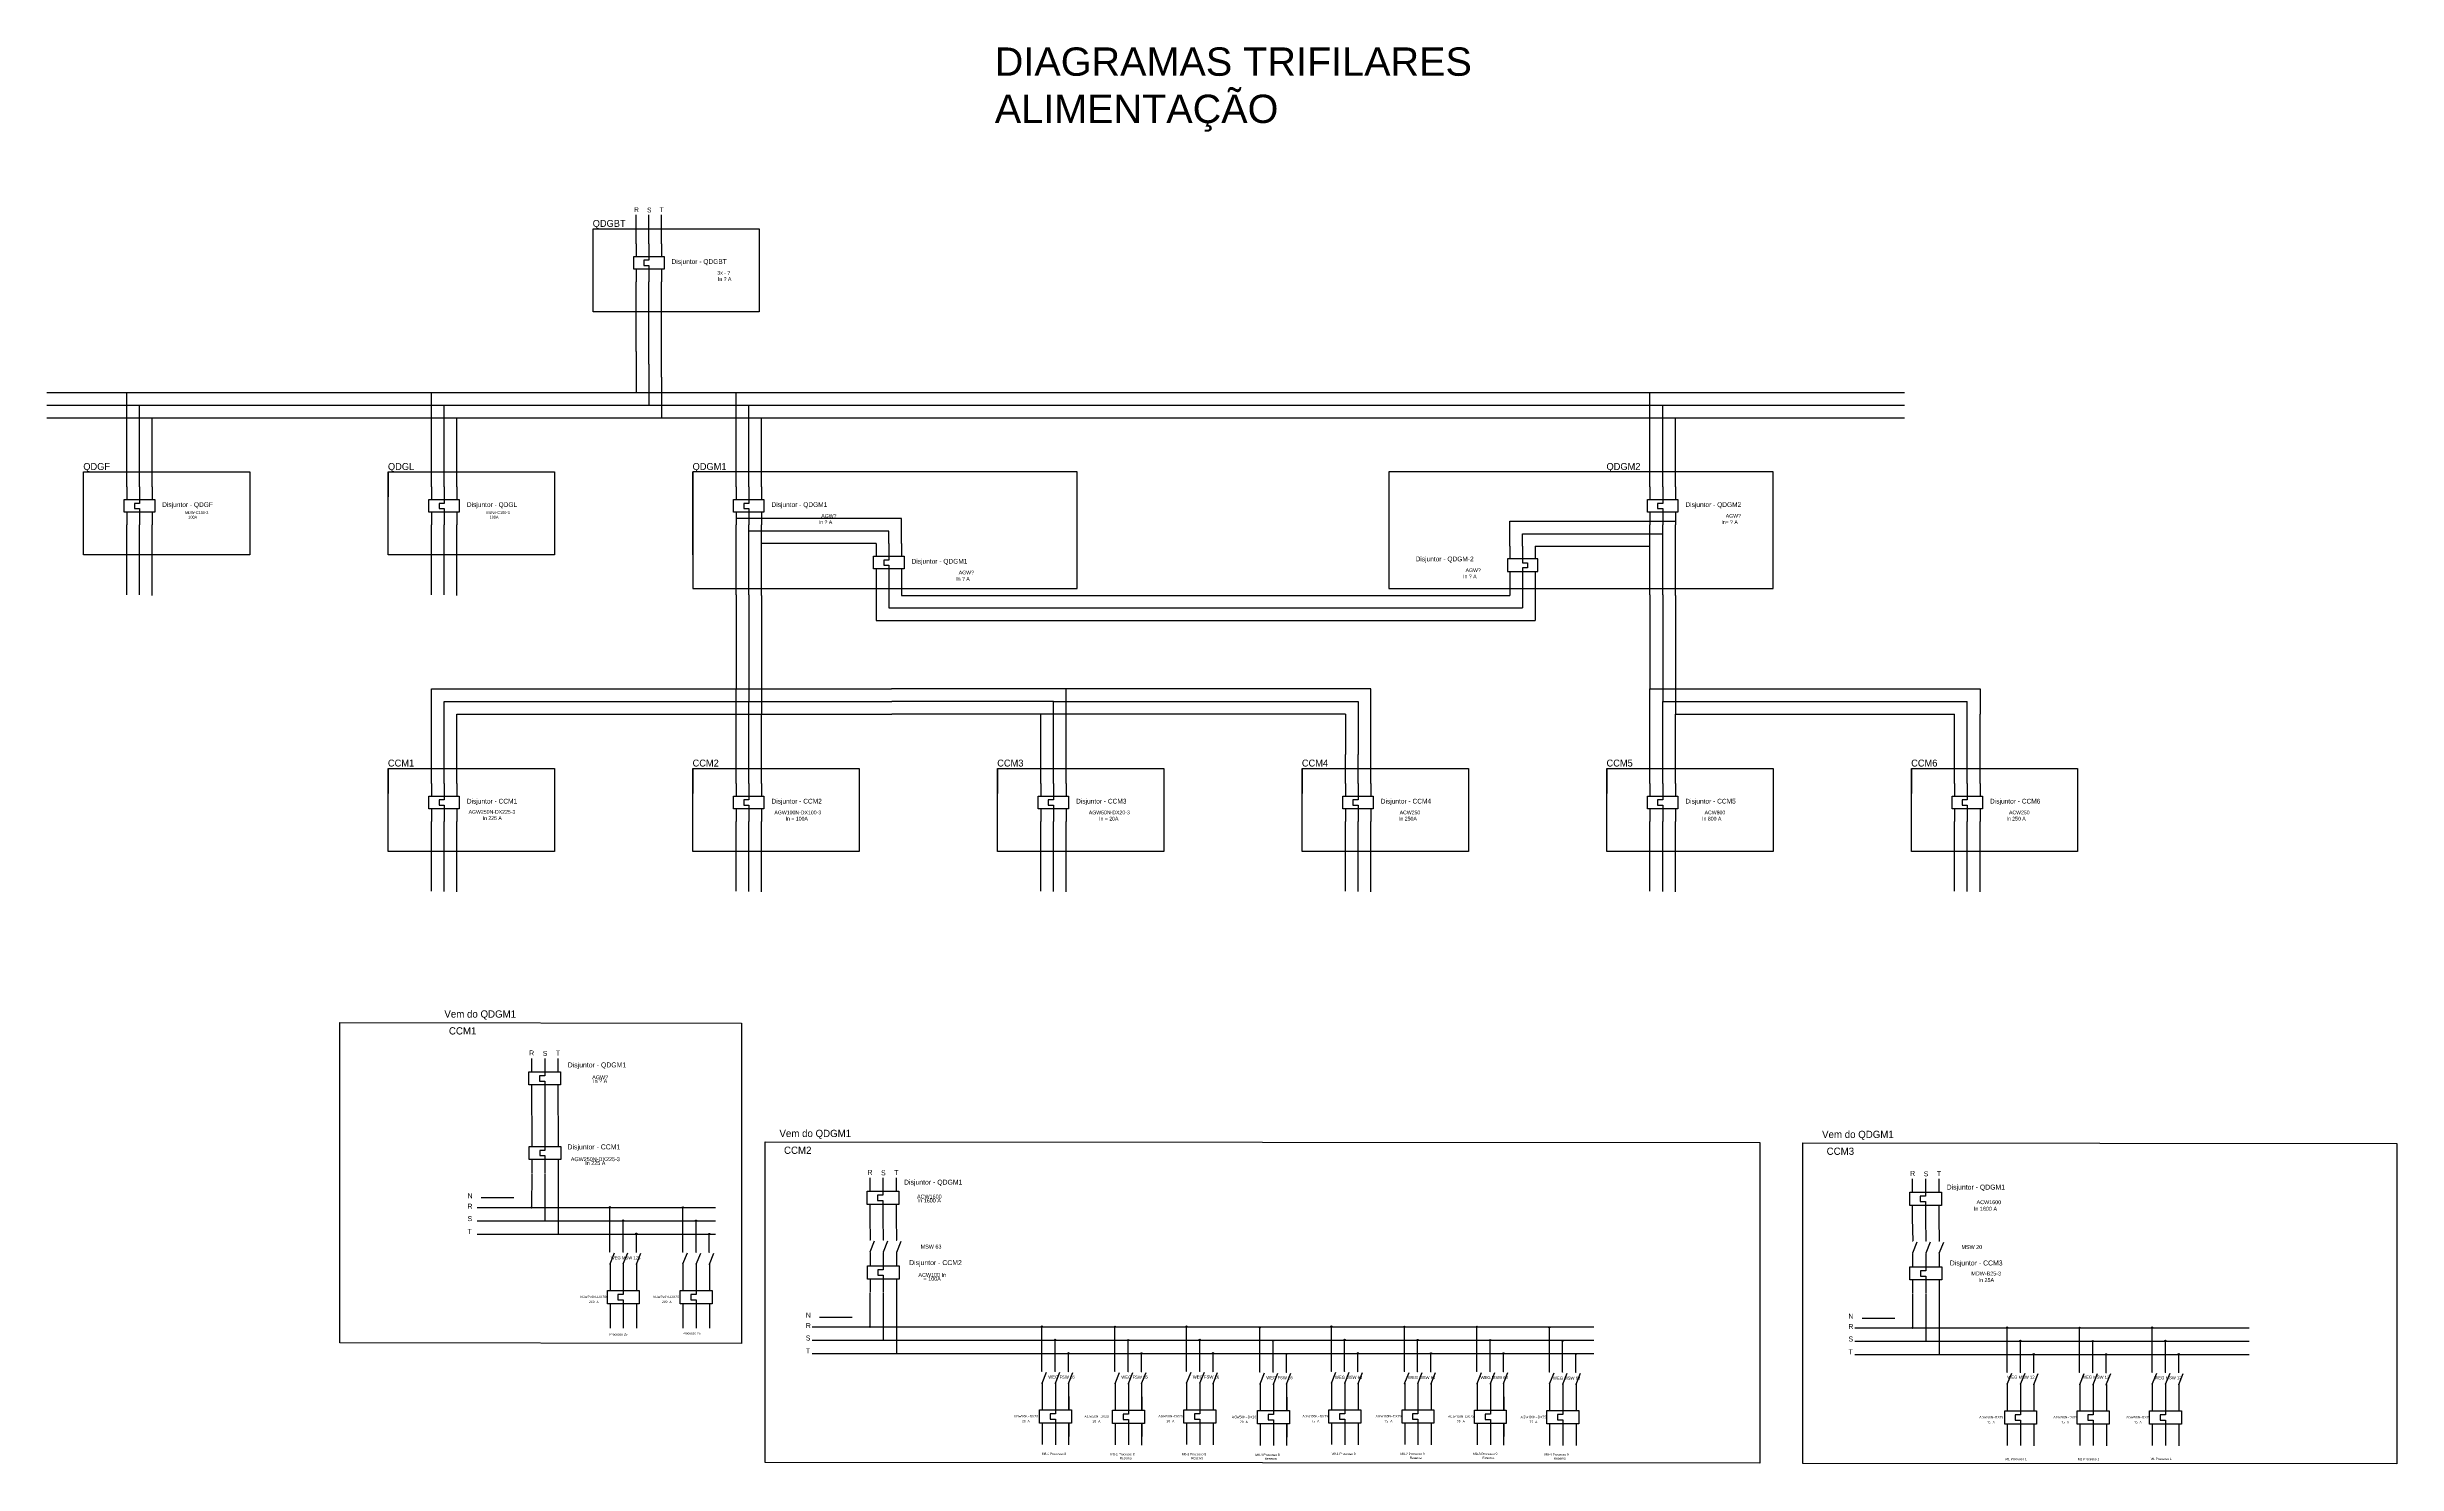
# Model space of a CAD drawing. Extents: x -533 to 641, y -96 to 322.
# Drawn here: x -532.7 to -319.1, y 76.3 to 205.1 of the extents above; entities that cross this region are included whole.
import ezdxf

# ---------------------------------------------------------------- set-up
doc = ezdxf.new("R2010")
doc.units = 0
doc.header["$MEASUREMENT"] = 0
doc.layers.add('_ARQ-TEXTO', color=4, linetype='Continuous')
doc.layers.add('ELET_TRIFILAR_TEXTO', color=4, linetype='Continuous')
doc.layers.add('ELET_TRIFILAR_DESENHO', color=5, linetype='Continuous', plot=False)
doc.styles.add('ARIAL', font='arial.ttf')
doc.styles.add('textstyle4', font='arial.ttf')

# ---------------------------------------------------------------- blocks, each defined once
blk = doc.blocks.new('热件触点')
at = {"ltscale": 50}
for p, q in [((-10, 30), (-10, 20)), ((0, 30), (0, 20)), ((0, 20), (0, 17)), ((10, 30), (10, 20)), ((-10, 10), (-10, 0)), ((-4, 17), (-4, 13)), ((0, 17), (-4, 17)), ((-4, 13), (0, 13)), ((0, 13), (0, 10)), ((0, 10), (0, 0)), ((10, 10), (10, 0))]:
    blk.add_line(p, q, dxfattribs=at)
blk.add_lwpolyline([(-12, 20), (12, 20), (12, 10), (-12, 10)], close=True)

msp = doc.modelspace()

# ---------------------------------------------------------------- hatches: boundary and pattern name
at = {"layer": 'ELET_TRIFILAR_DESENHO', "ltscale": 50}
for points in [[(-488.607, 99.613, 1), (-488.71, 99.613, 1)], [(-481.498, 99.645, 1), (-481.601, 99.645, 1)], [(-480.291, 98.438, 1), (-480.394, 98.438, 1)], [(-474.869, 99.625, 1), (-474.972, 99.625, 1)], [(-473.662, 98.418, 1), (-473.765, 98.418, 1)], [(-479.084, 97.231, 1), (-479.188, 97.231, 1)], [(-472.455, 97.211, 1), (-472.558, 97.211, 1)], [(-457.864, 88.766, 1), (-457.968, 88.766, 1)], [(-442.231, 88.798, 1), (-442.334, 88.798, 1)], [(-441.024, 87.591, 1), (-441.127, 87.591, 1)], [(-435.594, 88.778, 1), (-435.697, 88.778, 1)], [(-434.387, 87.571, 1), (-434.49, 87.571, 1)], [(-429.095, 88.798, 1), (-429.198, 88.798, 1)], [(-427.888, 87.591, 1), (-427.991, 87.591, 1)], [(-422.419, 88.726, 1), (-422.522, 88.726, 1)], [(-421.212, 87.52, 1), (-421.316, 87.52, 1)], [(-415.926, 88.798, 1), (-416.029, 88.798, 1)], [(-414.719, 87.591, 1), (-414.823, 87.591, 1)], [(-409.289, 88.778, 1), (-409.392, 88.778, 1)], [(-408.082, 87.571, 1), (-408.185, 87.571, 1)], [(-402.701, 88.778, 1), (-402.804, 88.778, 1)], [(-401.494, 87.571, 1), (-401.597, 87.571, 1)], [(-396.112, 88.726, 1), (-396.215, 88.726, 1)], [(-394.905, 87.52, 1), (-395.009, 87.52, 1)], [(-363.113, 88.677, 1), (-363.216, 88.677, 1)], [(-354.514, 88.709, 1), (-354.618, 88.709, 1)], [(-347.926, 88.689, 1), (-348.029, 88.689, 1)], [(-341.338, 88.709, 1), (-341.441, 88.709, 1)], [(-439.817, 86.385, 1), (-439.921, 86.385, 1)], [(-433.18, 86.365, 1), (-433.283, 86.365, 1)], [(-426.681, 86.385, 1), (-426.785, 86.385, 1)], [(-420.006, 86.313, 1), (-420.109, 86.313, 1)], [(-413.513, 86.385, 1), (-413.616, 86.385, 1)], [(-406.875, 86.365, 1), (-406.979, 86.365, 1)], [(-400.287, 86.365, 1), (-400.39, 86.365, 1)], [(-393.699, 86.313, 1), (-393.802, 86.313, 1)], [(-353.308, 87.502, 1), (-353.411, 87.502, 1)], [(-352.101, 86.295, 1), (-352.204, 86.295, 1)], [(-346.719, 87.482, 1), (-346.823, 87.482, 1)], [(-345.513, 86.275, 1), (-345.616, 86.275, 1)], [(-340.131, 87.502, 1), (-340.234, 87.502, 1)], [(-338.924, 86.295, 1), (-339.028, 86.295, 1)]]:
    msp.add_hatch(color=256, dxfattribs=at).paths.add_polyline_path(points)
at = {"layer": 'ELET_TRIFILAR_DESENHO', "linetype": 'Continuous', "transparency": 33554687}
h = msp.add_hatch(color=256, dxfattribs=at)
h.dxf.hatch_style = 1
h.paths.add_polyline_path([(-457.903, 95.488, 1), (-457.903, 95.585, 1)])
h.paths.add_polyline_path([(-457.9, 96.599, 1), (-457.9, 96.696, 1)])
h = msp.add_hatch(color=256, dxfattribs=at)
h.dxf.hatch_style = 1
h.paths.add_polyline_path([(-456.694, 95.478, 1), (-456.694, 95.575, 1)])
h.paths.add_polyline_path([(-456.692, 96.589, 1), (-456.692, 96.686, 1)])
h = msp.add_hatch(color=256, dxfattribs=at)
h.dxf.hatch_style = 1
h.paths.add_polyline_path([(-455.497, 95.463, 1), (-455.497, 95.56, 1)])
h.paths.add_polyline_path([(-455.494, 96.574, 1), (-455.494, 96.671, 1)])
h = msp.add_hatch(color=256, dxfattribs=at)
h.dxf.hatch_style = 1
h.paths.add_polyline_path([(-363.151, 95.398, 1), (-363.151, 95.495, 1)])
h.paths.add_polyline_path([(-363.149, 96.509, 1), (-363.149, 96.606, 1)])
h = msp.add_hatch(color=256, dxfattribs=at)
h.dxf.hatch_style = 1
h.paths.add_polyline_path([(-361.943, 95.389, 1), (-361.943, 95.486, 1)])
h.paths.add_polyline_path([(-361.941, 96.5, 1), (-361.941, 96.597, 1)])
h = msp.add_hatch(color=256, dxfattribs=at)
h.dxf.hatch_style = 1
h.paths.add_polyline_path([(-360.745, 95.373, 1), (-360.745, 95.47, 1)])
h.paths.add_polyline_path([(-360.743, 96.484, 1), (-360.743, 96.582, 1)])
h = msp.add_hatch(color=256, dxfattribs=at)
h.dxf.hatch_style = 1
h.paths.add_polyline_path([(-481.549, 94.409, 1), (-481.549, 94.506, 1)])
h.paths.add_polyline_path([(-481.546, 95.52, 1), (-481.546, 95.617, 1)])
h = msp.add_hatch(color=256, dxfattribs=at)
h.dxf.hatch_style = 1
h.paths.add_polyline_path([(-480.341, 94.4, 1), (-480.341, 94.497, 1)])
h.paths.add_polyline_path([(-480.338, 95.511, 1), (-480.338, 95.608, 1)])
h = msp.add_hatch(color=256, dxfattribs=at)
h.dxf.hatch_style = 1
h.paths.add_polyline_path([(-479.143, 94.384, 1), (-479.143, 94.481, 1)])
h.paths.add_polyline_path([(-479.14, 95.495, 1), (-479.14, 95.592, 1)])
h = msp.add_hatch(color=256, dxfattribs=at)
h.dxf.hatch_style = 1
h.paths.add_polyline_path([(-474.92, 94.389, 1), (-474.92, 94.486, 1)])
h.paths.add_polyline_path([(-474.917, 95.5, 1), (-474.917, 95.598, 1)])
h = msp.add_hatch(color=256, dxfattribs=at)
h.dxf.hatch_style = 1
h.paths.add_polyline_path([(-473.711, 94.38, 1), (-473.711, 94.477, 1)])
h.paths.add_polyline_path([(-473.709, 95.491, 1), (-473.709, 95.588, 1)])
h = msp.add_hatch(color=256, dxfattribs=at)
h.dxf.hatch_style = 1
h.paths.add_polyline_path([(-472.514, 94.364, 1), (-472.514, 94.461, 1)])
h.paths.add_polyline_path([(-472.511, 95.475, 1), (-472.511, 95.573, 1)])
h = msp.add_hatch(color=256, dxfattribs=at)
h.dxf.hatch_style = 1
h.paths.add_polyline_path([(-442.282, 83.563, 1), (-442.282, 83.66, 1)])
h.paths.add_polyline_path([(-442.279, 84.674, 1), (-442.279, 84.771, 1)])
h = msp.add_hatch(color=256, dxfattribs=at)
h.dxf.hatch_style = 1
h.paths.add_polyline_path([(-441.074, 83.553, 1), (-441.074, 83.65, 1)])
h.paths.add_polyline_path([(-441.071, 84.664, 1), (-441.071, 84.761, 1)])
h = msp.add_hatch(color=256, dxfattribs=at)
h.dxf.hatch_style = 1
h.paths.add_polyline_path([(-439.876, 83.538, 1), (-439.876, 83.635, 1)])
h.paths.add_polyline_path([(-439.873, 84.649, 1), (-439.873, 84.746, 1)])
h = msp.add_hatch(color=256, dxfattribs=at)
h.dxf.hatch_style = 1
h.paths.add_polyline_path([(-435.645, 83.543, 1), (-435.645, 83.64, 1)])
h.paths.add_polyline_path([(-435.642, 84.654, 1), (-435.642, 84.751, 1)])
h = msp.add_hatch(color=256, dxfattribs=at)
h.dxf.hatch_style = 1
h.paths.add_polyline_path([(-434.436, 83.533, 1), (-434.436, 83.63, 1)])
h.paths.add_polyline_path([(-434.434, 84.644, 1), (-434.434, 84.742, 1)])
h = msp.add_hatch(color=256, dxfattribs=at)
h.dxf.hatch_style = 1
h.paths.add_polyline_path([(-433.239, 83.518, 1), (-433.239, 83.615, 1)])
h.paths.add_polyline_path([(-433.236, 84.629, 1), (-433.236, 84.726, 1)])
h = msp.add_hatch(color=256, dxfattribs=at)
h.dxf.hatch_style = 1
h.paths.add_polyline_path([(-429.146, 83.563, 1), (-429.146, 83.66, 1)])
h.paths.add_polyline_path([(-429.143, 84.674, 1), (-429.143, 84.771, 1)])
h = msp.add_hatch(color=256, dxfattribs=at)
h.dxf.hatch_style = 1
h.paths.add_polyline_path([(-427.938, 83.553, 1), (-427.938, 83.65, 1)])
h.paths.add_polyline_path([(-427.935, 84.664, 1), (-427.935, 84.761, 1)])
h = msp.add_hatch(color=256, dxfattribs=at)
h.dxf.hatch_style = 1
h.paths.add_polyline_path([(-426.74, 83.538, 1), (-426.74, 83.635, 1)])
h.paths.add_polyline_path([(-426.738, 84.649, 1), (-426.738, 84.746, 1)])
h = msp.add_hatch(color=256, dxfattribs=at)
h.dxf.hatch_style = 1
h.paths.add_polyline_path([(-422.47, 83.491, 1), (-422.47, 83.588, 1)])
h.paths.add_polyline_path([(-422.468, 84.602, 1), (-422.468, 84.699, 1)])
h = msp.add_hatch(color=256, dxfattribs=at)
h.dxf.hatch_style = 1
h.paths.add_polyline_path([(-421.262, 83.482, 1), (-421.262, 83.579, 1)])
h.paths.add_polyline_path([(-421.26, 84.593, 1), (-421.26, 84.69, 1)])
h = msp.add_hatch(color=256, dxfattribs=at)
h.dxf.hatch_style = 1
h.paths.add_polyline_path([(-420.064, 83.466, 1), (-420.064, 83.563, 1)])
h.paths.add_polyline_path([(-420.062, 84.577, 1), (-420.062, 84.674, 1)])
h = msp.add_hatch(color=256, dxfattribs=at)
h.dxf.hatch_style = 1
h.paths.add_polyline_path([(-415.977, 83.563, 1), (-415.977, 83.66, 1)])
h.paths.add_polyline_path([(-415.975, 84.674, 1), (-415.975, 84.771, 1)])
h = msp.add_hatch(color=256, dxfattribs=at)
h.dxf.hatch_style = 1
h.paths.add_polyline_path([(-414.769, 83.553, 1), (-414.769, 83.65, 1)])
h.paths.add_polyline_path([(-414.767, 84.664, 1), (-414.767, 84.761, 1)])
h = msp.add_hatch(color=256, dxfattribs=at)
h.dxf.hatch_style = 1
h.paths.add_polyline_path([(-413.571, 83.538, 1), (-413.571, 83.635, 1)])
h.paths.add_polyline_path([(-413.569, 84.649, 1), (-413.569, 84.746, 1)])
h = msp.add_hatch(color=256, dxfattribs=at)
h.dxf.hatch_style = 1
h.paths.add_polyline_path([(-409.34, 83.543, 1), (-409.34, 83.64, 1)])
h.paths.add_polyline_path([(-409.338, 84.654, 1), (-409.338, 84.751, 1)])
h = msp.add_hatch(color=256, dxfattribs=at)
h.dxf.hatch_style = 1
h.paths.add_polyline_path([(-408.132, 83.533, 1), (-408.132, 83.63, 1)])
h.paths.add_polyline_path([(-408.129, 84.644, 1), (-408.129, 84.742, 1)])
h = msp.add_hatch(color=256, dxfattribs=at)
h.dxf.hatch_style = 1
h.paths.add_polyline_path([(-406.934, 83.518, 1), (-406.934, 83.615, 1)])
h.paths.add_polyline_path([(-406.932, 84.629, 1), (-406.932, 84.726, 1)])
h = msp.add_hatch(color=256, dxfattribs=at)
h.dxf.hatch_style = 1
h.paths.add_polyline_path([(-402.752, 83.543, 1), (-402.752, 83.64, 1)])
h.paths.add_polyline_path([(-402.749, 84.654, 1), (-402.749, 84.751, 1)])
h = msp.add_hatch(color=256, dxfattribs=at)
h.dxf.hatch_style = 1
h.paths.add_polyline_path([(-401.543, 83.533, 1), (-401.543, 83.63, 1)])
h.paths.add_polyline_path([(-401.541, 84.644, 1), (-401.541, 84.742, 1)])
h = msp.add_hatch(color=256, dxfattribs=at)
h.dxf.hatch_style = 1
h.paths.add_polyline_path([(-400.346, 83.518, 1), (-400.346, 83.615, 1)])
h.paths.add_polyline_path([(-400.343, 84.629, 1), (-400.343, 84.726, 1)])
h = msp.add_hatch(color=256, dxfattribs=at)
h.dxf.hatch_style = 1
h.paths.add_polyline_path([(-396.163, 83.491, 1), (-396.163, 83.588, 1)])
h.paths.add_polyline_path([(-396.161, 84.602, 1), (-396.161, 84.699, 1)])
h = msp.add_hatch(color=256, dxfattribs=at)
h.dxf.hatch_style = 1
h.paths.add_polyline_path([(-394.955, 83.482, 1), (-394.955, 83.579, 1)])
h.paths.add_polyline_path([(-394.953, 84.593, 1), (-394.953, 84.69, 1)])
h = msp.add_hatch(color=256, dxfattribs=at)
h.dxf.hatch_style = 1
h.paths.add_polyline_path([(-393.757, 83.466, 1), (-393.757, 83.563, 1)])
h.paths.add_polyline_path([(-393.755, 84.577, 1), (-393.755, 84.674, 1)])
h = msp.add_hatch(color=256, dxfattribs=at)
h.dxf.hatch_style = 1
h.paths.add_polyline_path([(-354.565, 83.473, 1), (-354.565, 83.57, 1)])
h.paths.add_polyline_path([(-354.563, 84.584, 1), (-354.563, 84.681, 1)])
h = msp.add_hatch(color=256, dxfattribs=at)
h.dxf.hatch_style = 1
h.paths.add_polyline_path([(-353.357, 83.464, 1), (-353.357, 83.561, 1)])
h.paths.add_polyline_path([(-353.355, 84.575, 1), (-353.355, 84.672, 1)])
h = msp.add_hatch(color=256, dxfattribs=at)
h.dxf.hatch_style = 1
h.paths.add_polyline_path([(-352.16, 83.448, 1), (-352.16, 83.545, 1)])
h.paths.add_polyline_path([(-352.157, 84.559, 1), (-352.157, 84.656, 1)])
h = msp.add_hatch(color=256, dxfattribs=at)
h.dxf.hatch_style = 1
h.paths.add_polyline_path([(-347.977, 83.453, 1), (-347.977, 83.55, 1)])
h.paths.add_polyline_path([(-347.975, 84.564, 1), (-347.975, 84.662, 1)])
h = msp.add_hatch(color=256, dxfattribs=at)
h.dxf.hatch_style = 1
h.paths.add_polyline_path([(-346.769, 83.444, 1), (-346.769, 83.541, 1)])
h.paths.add_polyline_path([(-346.767, 84.555, 1), (-346.767, 84.652, 1)])
h = msp.add_hatch(color=256, dxfattribs=at)
h.dxf.hatch_style = 1
h.paths.add_polyline_path([(-345.571, 83.428, 1), (-345.571, 83.525, 1)])
h.paths.add_polyline_path([(-345.569, 84.539, 1), (-345.569, 84.637, 1)])
h = msp.add_hatch(color=256, dxfattribs=at)
h.dxf.hatch_style = 1
h.paths.add_polyline_path([(-341.389, 83.473, 1), (-341.389, 83.57, 1)])
h.paths.add_polyline_path([(-341.386, 84.584, 1), (-341.386, 84.681, 1)])
h = msp.add_hatch(color=256, dxfattribs=at)
h.dxf.hatch_style = 1
h.paths.add_polyline_path([(-340.181, 83.464, 1), (-340.181, 83.561, 1)])
h.paths.add_polyline_path([(-340.178, 84.575, 1), (-340.178, 84.672, 1)])
h = msp.add_hatch(color=256, dxfattribs=at)
h.dxf.hatch_style = 1
h.paths.add_polyline_path([(-338.983, 83.448, 1), (-338.983, 83.545, 1)])
h.paths.add_polyline_path([(-338.98, 84.559, 1), (-338.98, 84.656, 1)])

# ---------------------------------------------------------------- linework, layer by layer
at = {"layer": 'ELET_TRIFILAR_DESENHO'}
for p, q in [((-483.073, 188.534), (-467.973, 188.534)), ((-483.073, 180.984), (-483.073, 188.534)), ((-479.151, 187.17), (-479.151, 189.808)), ((-477.998, 187.17), (-477.998, 189.808)), ((-476.846, 187.17), (-476.846, 189.808)), ((-467.973, 188.534), (-467.973, 180.984)), ((-476.846, 175.069), (-476.846, 183.713)), ((-467.973, 180.984), (-483.073, 180.984)), ((-479.151, 177.374), (-479.151, 173.671)), ((-477.998, 176.222), (-477.998, 172.518)), ((-525.445, 167.723), (-525.445, 173.671)), ((-497.76, 167.723), (-497.76, 173.671)), ((-476.846, 175.069), (-476.846, 171.366)), ((-470.075, 167.723), (-470.075, 173.671)), ((-387.02, 167.723), (-387.02, 173.671)), ((-524.293, 167.723), (-524.293, 172.518)), ((-523.14, 165.085), (-523.14, 171.366)), ((-496.608, 167.723), (-496.608, 172.518)), ((-495.455, 165.085), (-495.455, 171.366)), ((-468.923, 167.723), (-468.923, 172.518)), ((-467.77, 165.085), (-467.77, 171.366)), ((-385.868, 167.723), (-385.868, 172.518)), ((-384.715, 165.085), (-384.715, 171.366)), ((-525.445, 165.085), (-525.445, 167.723)), ((-524.293, 165.085), (-524.293, 167.723)), ((-497.76, 165.085), (-497.76, 167.723)), ((-496.608, 165.085), (-496.608, 167.723)), ((-470.075, 165.085), (-470.075, 167.723)), ((-468.923, 165.085), (-468.923, 167.723)), ((-387.02, 165.085), (-387.02, 167.723)), ((-385.868, 165.085), (-385.868, 167.723)), ((-529.368, 166.449), (-514.267, 166.449)), ((-529.368, 158.899), (-529.368, 166.449)), ((-514.267, 166.449), (-514.267, 158.899)), ((-501.683, 166.449), (-501.683, 164.172)), ((-501.683, 166.449), (-486.582, 166.449)), ((-501.683, 158.899), (-501.683, 166.449)), ((-486.582, 166.449), (-486.582, 158.899)), ((-473.998, 158.899), (-473.998, 166.449)), ((-454.182, 166.449), (-473.998, 166.449)), ((-473.998, 166.449), (-473.998, 155.847)), ((-439.081, 166.449), (-454.182, 166.449)), ((-439.081, 158.899), (-439.081, 166.449)), ((-390.943, 166.449), (-410.759, 166.449)), ((-410.759, 166.449), (-410.759, 155.847)), ((-375.842, 166.449), (-390.943, 166.449)), ((-375.842, 158.899), (-375.842, 166.449)), ((-523.14, 155.225), (-523.14, 161.628)), ((-495.455, 155.225), (-495.455, 161.628)), ((-455.036, 162.204), (-470.075, 162.204)), ((-456.188, 161.071), (-468.923, 161.071)), ((-467.77, 155.225), (-467.77, 161.628)), ((-456.188, 159.939), (-456.188, 161.071)), ((-455.036, 161.071), (-455.036, 162.204)), ((-455.036, 159.939), (-455.036, 161.071)), ((-399.754, 160.823), (-399.754, 161.956)), ((-399.754, 161.956), (-384.715, 161.956)), ((-399.754, 159.691), (-399.754, 160.823)), ((-398.602, 159.691), (-398.602, 160.823)), ((-398.602, 160.823), (-385.868, 160.823)), ((-384.715, 155.225), (-384.715, 161.628)), ((-514.267, 158.899), (-529.368, 158.899)), ((-486.582, 158.899), (-501.683, 158.899)), ((-457.341, 159.939), (-467.77, 159.939)), ((-439.081, 155.847), (-439.081, 158.899)), ((-397.45, 159.691), (-387.02, 159.691)), ((-375.842, 155.847), (-375.842, 158.899)), ((-457.341, 156.71), (-457.341, 154.091)), ((-456.188, 156.482), (-456.188, 155.223)), ((-455.036, 156.482), (-455.036, 155.223)), ((-399.754, 156.233), (-399.754, 155.223)), ((-398.602, 156.233), (-398.602, 154.975)), ((-397.45, 156.462), (-397.45, 153.842)), ((-473.998, 155.847), (-439.081, 155.847)), ((-470.075, 155.289), (-470.075, 146.727)), ((-468.923, 155.282), (-468.923, 145.574)), ((-467.77, 155.225), (-467.77, 144.422)), ((-457.341, 154.091), (-457.341, 152.958)), ((-456.188, 155.223), (-456.188, 154.091)), ((-456.188, 154.091), (-403.928, 154.091)), ((-455.036, 155.223), (-403.928, 155.223)), ((-410.759, 155.847), (-375.842, 155.847)), ((-403.928, 155.223), (-399.754, 155.223)), ((-403.928, 154.091), (-398.602, 154.091)), ((-398.602, 154.975), (-398.602, 154.091)), ((-397.45, 153.842), (-397.45, 152.958)), ((-387.02, 155.289), (-387.02, 146.727)), ((-385.868, 155.282), (-385.868, 145.574)), ((-384.715, 155.225), (-384.715, 144.422)), ((-457.341, 152.958), (-403.928, 152.958)), ((-403.928, 152.958), (-397.45, 152.958)), ((-497.76, 140.779), (-497.76, 146.727)), ((-497.76, 146.727), (-479.797, 146.727)), ((-496.608, 140.779), (-496.608, 145.574)), ((-496.608, 145.574), (-479.797, 145.574)), ((-470.075, 140.779), (-470.075, 146.727)), ((-468.923, 140.779), (-468.923, 145.574)), ((-440.085, 146.727), (-455.953, 146.727)), ((-441.238, 145.574), (-455.921, 145.574)), ((-441.238, 140.779), (-441.238, 145.574)), ((-441.238, 145.574), (-413.553, 145.574)), ((-440.085, 144.422), (-440.085, 146.727)), ((-412.4, 146.727), (-440.085, 146.727)), ((-413.553, 145.574), (-413.553, 140.779)), ((-412.4, 140.779), (-412.4, 146.727)), ((-387.02, 140.779), (-387.02, 146.727)), ((-387.02, 146.727), (-357.03, 146.727)), ((-385.868, 140.779), (-385.868, 145.574)), ((-385.868, 145.574), (-358.183, 145.574)), ((-358.183, 140.779), (-358.183, 145.574)), ((-357.03, 146.727), (-357.03, 144.422)), ((-495.455, 138.141), (-495.455, 144.422)), ((-495.455, 144.422), (-479.797, 144.422)), ((-467.77, 138.141), (-467.77, 144.422)), ((-442.39, 144.422), (-455.921, 144.422)), ((-442.39, 140.779), (-442.39, 144.422)), ((-414.705, 144.422), (-442.39, 144.422)), ((-440.085, 138.141), (-440.085, 144.422)), ((-414.705, 144.422), (-414.705, 140.779)), ((-384.715, 138.141), (-384.715, 144.422)), ((-384.715, 144.422), (-359.335, 144.422)), ((-359.335, 140.779), (-359.335, 144.422)), ((-357.03, 138.141), (-357.03, 144.422)), ((-501.683, 139.505), (-486.582, 139.505)), ((-501.683, 131.955), (-501.683, 139.505)), ((-501.683, 139.505), (-501.683, 137.228)), ((-497.76, 138.141), (-497.76, 140.779)), ((-496.608, 138.141), (-496.608, 140.779)), ((-486.582, 139.505), (-486.582, 131.955)), ((-473.998, 139.505), (-473.998, 137.228)), ((-473.998, 139.505), (-458.897, 139.505)), ((-473.998, 131.955), (-473.998, 139.505)), ((-470.075, 138.141), (-470.075, 140.779)), ((-468.923, 138.141), (-468.923, 140.779)), ((-458.897, 139.505), (-458.897, 131.955)), ((-446.313, 139.505), (-446.313, 137.228)), ((-446.313, 139.505), (-431.212, 139.505)), ((-446.313, 131.955), (-446.313, 139.505)), ((-442.39, 138.141), (-442.39, 140.779)), ((-441.238, 138.141), (-441.238, 140.779)), ((-431.212, 139.505), (-431.212, 131.955)), ((-418.628, 139.505), (-403.527, 139.505)), ((-418.628, 131.955), (-418.628, 139.505)), ((-418.628, 139.505), (-418.628, 137.228)), ((-414.705, 138.141), (-414.705, 140.779)), ((-413.553, 138.141), (-413.553, 140.779)), ((-412.4, 138.141), (-412.4, 140.779)), ((-403.527, 139.505), (-403.527, 131.955)), ((-390.943, 139.505), (-390.943, 137.228)), ((-390.943, 139.505), (-375.842, 139.505)), ((-390.943, 131.955), (-390.943, 139.505)), ((-387.02, 138.141), (-387.02, 140.779)), ((-385.868, 138.141), (-385.868, 140.779)), ((-375.842, 139.505), (-375.842, 131.955)), ((-363.258, 139.505), (-363.258, 137.228)), ((-363.258, 139.505), (-348.157, 139.505)), ((-363.258, 131.955), (-363.258, 139.505)), ((-359.335, 138.141), (-359.335, 140.779)), ((-358.183, 138.141), (-358.183, 140.779)), ((-348.157, 139.505), (-348.157, 131.955)), ((-495.455, 128.281), (-495.455, 134.684)), ((-467.77, 128.281), (-467.77, 134.684)), ((-440.085, 128.281), (-440.085, 134.684)), ((-412.4, 128.281), (-412.4, 134.684)), ((-384.715, 128.281), (-384.715, 134.684)), ((-357.03, 128.281), (-357.03, 134.684)), ((-486.582, 131.955), (-501.683, 131.955)), ((-458.897, 131.955), (-473.998, 131.955)), ((-431.212, 131.955), (-446.313, 131.955)), ((-403.527, 131.955), (-418.628, 131.955)), ((-375.842, 131.955), (-390.943, 131.955)), ((-348.157, 131.955), (-363.258, 131.955)), ((-488.648, 102.716), (-488.658, 99.613)), ((-487.439, 102.715), (-487.452, 98.406)), ((-486.232, 102.765), (-486.245, 97.2)), ((-481.549, 95.571), (-481.549, 99.645)), ((-480.343, 95.558), (-480.343, 98.438)), ((-474.92, 95.551), (-474.92, 99.625)), ((-473.713, 95.538), (-473.713, 98.418)), ((-480.343, 95.558), (-480.343, 97.231)), ((-479.136, 95.54), (-479.136, 97.231)), ((-473.713, 95.538), (-473.713, 97.211)), ((-472.507, 95.52), (-472.507, 97.211)), ((-481.531, 94.503), (-481.531, 92.079)), ((-480.323, 94.493), (-480.323, 92.079)), ((-479.125, 94.478), (-479.125, 92.079)), ((-474.902, 94.483), (-474.902, 92.079)), ((-473.693, 94.474), (-473.693, 92.079)), ((-472.496, 94.458), (-472.496, 92.079)), ((-457.905, 91.869), (-457.916, 88.766)), ((-456.697, 91.869), (-456.709, 87.56)), ((-455.49, 91.919), (-455.503, 86.353)), ((-481.531, 90.871), (-481.531, 88.65)), ((-480.323, 90.871), (-480.323, 88.65)), ((-479.125, 90.871), (-479.125, 88.65)), ((-474.902, 90.871), (-474.902, 88.65)), ((-473.693, 90.871), (-473.693, 88.65)), ((-472.496, 90.871), (-472.496, 88.65)), ((-363.154, 91.78), (-363.164, 88.677)), ((-361.945, 91.779), (-361.958, 87.47)), ((-360.738, 91.829), (-360.751, 86.264)), ((-442.282, 84.724), (-442.282, 88.798)), ((-441.076, 84.711), (-441.076, 87.591)), ((-435.645, 84.705), (-435.645, 88.778)), ((-434.439, 84.691), (-434.439, 87.571)), ((-429.146, 84.724), (-429.146, 88.798)), ((-427.94, 84.711), (-427.94, 87.591)), ((-422.471, 84.653), (-422.471, 88.726)), ((-415.978, 84.724), (-415.978, 88.798)), ((-414.771, 84.711), (-414.771, 87.591)), ((-409.341, 84.705), (-409.341, 88.778)), ((-408.134, 84.691), (-408.134, 87.571)), ((-402.752, 84.705), (-402.752, 88.778)), ((-401.545, 84.691), (-401.545, 87.571)), ((-396.164, 84.653), (-396.164, 88.726)), ((-354.566, 84.635), (-354.566, 88.709)), ((-347.978, 84.615), (-347.978, 88.689)), ((-341.389, 84.635), (-341.389, 88.709)), ((-441.076, 84.711), (-441.076, 86.385)), ((-439.869, 84.693), (-439.869, 86.385)), ((-434.439, 84.691), (-434.439, 86.365)), ((-433.232, 84.674), (-433.232, 86.365)), ((-427.94, 84.711), (-427.94, 86.385)), ((-426.733, 84.693), (-426.733, 86.385)), ((-421.264, 84.64), (-421.264, 87.52)), ((-421.264, 84.64), (-421.264, 86.313)), ((-420.057, 84.622), (-420.057, 86.313)), ((-414.771, 84.711), (-414.771, 86.385)), ((-413.564, 84.693), (-413.564, 86.385)), ((-408.134, 84.691), (-408.134, 86.365)), ((-406.927, 84.674), (-406.927, 86.365)), ((-401.545, 84.691), (-401.545, 86.365)), ((-400.339, 84.674), (-400.339, 86.365)), ((-394.957, 84.64), (-394.957, 87.52)), ((-394.957, 84.64), (-394.957, 86.313)), ((-393.75, 84.622), (-393.75, 86.313)), ((-353.359, 84.622), (-353.359, 87.502)), ((-353.359, 84.622), (-353.359, 86.295)), ((-352.153, 84.604), (-352.153, 86.295)), ((-346.771, 84.602), (-346.771, 87.482)), ((-346.771, 84.602), (-346.771, 86.275)), ((-345.564, 84.584), (-345.564, 86.275)), ((-340.183, 84.622), (-340.183, 87.502)), ((-340.183, 84.622), (-340.183, 86.295)), ((-338.976, 84.604), (-338.976, 86.295)), ((-442.264, 83.656), (-442.264, 81.233)), ((-441.055, 83.647), (-441.055, 81.233)), ((-439.858, 83.631), (-439.858, 81.233)), ((-435.627, 83.636), (-435.627, 81.213)), ((-434.418, 83.627), (-434.418, 81.213)), ((-433.221, 83.611), (-433.221, 81.213)), ((-429.128, 83.656), (-429.128, 81.233)), ((-427.92, 83.647), (-427.92, 81.233)), ((-426.722, 83.631), (-426.722, 81.233)), ((-422.452, 83.585), (-422.452, 81.161)), ((-421.244, 83.575), (-421.244, 81.161)), ((-420.046, 83.56), (-420.046, 81.161)), ((-415.959, 83.656), (-415.959, 81.233)), ((-414.751, 83.647), (-414.751, 81.233)), ((-413.553, 83.631), (-413.553, 81.233)), ((-409.314, 83.656), (-409.314, 81.233)), ((-408.106, 83.647), (-408.106, 81.233)), ((-406.908, 83.631), (-406.908, 81.233)), ((-402.734, 83.636), (-402.734, 81.213)), ((-401.525, 83.627), (-401.525, 81.213)), ((-400.328, 83.611), (-400.328, 81.213)), ((-396.145, 83.585), (-396.145, 81.161)), ((-394.937, 83.575), (-394.937, 81.161)), ((-393.739, 83.56), (-393.739, 81.161)), ((-354.547, 83.567), (-354.547, 81.143)), ((-353.339, 83.557), (-353.339, 81.143)), ((-352.141, 83.542), (-352.141, 81.143)), ((-347.951, 83.567), (-347.951, 81.143)), ((-346.743, 83.557), (-346.743, 81.143)), ((-345.545, 83.542), (-345.545, 81.143)), ((-341.371, 83.567), (-341.371, 81.143)), ((-340.163, 83.557), (-340.163, 81.143)), ((-338.965, 83.542), (-338.965, 81.143)), ((-442.264, 80.025), (-442.264, 78.076)), ((-441.055, 80.025), (-441.055, 78.066)), ((-439.858, 80.025), (-439.858, 78.051)), ((-435.627, 80.005), (-435.627, 78.056)), ((-434.418, 80.005), (-434.418, 78.046)), ((-433.221, 80.005), (-433.221, 78.031)), ((-429.128, 80.025), (-429.128, 78.076)), ((-427.92, 80.025), (-427.92, 78.066)), ((-426.722, 80.025), (-426.722, 78.051)), ((-422.452, 79.953), (-422.452, 78.004)), ((-421.244, 79.953), (-421.244, 77.995)), ((-420.046, 79.953), (-420.046, 77.979)), ((-415.959, 80.025), (-415.959, 78.076)), ((-414.751, 80.025), (-414.751, 78.066)), ((-413.553, 80.025), (-413.553, 78.051)), ((-409.314, 80.025), (-409.314, 78.076)), ((-408.106, 80.025), (-408.106, 78.066)), ((-406.908, 80.025), (-406.908, 78.051)), ((-402.734, 80.005), (-402.734, 78.056)), ((-401.525, 80.005), (-401.525, 78.046)), ((-400.328, 80.005), (-400.328, 78.031)), ((-396.145, 79.953), (-396.145, 78.004)), ((-394.937, 79.953), (-394.937, 77.995)), ((-393.739, 79.953), (-393.739, 77.979)), ((-354.547, 79.935), (-354.547, 77.986)), ((-353.339, 79.935), (-353.339, 77.977)), ((-352.141, 79.935), (-352.141, 77.961)), ((-347.951, 79.935), (-347.951, 77.986)), ((-346.743, 79.935), (-346.743, 77.977)), ((-345.545, 79.935), (-345.545, 77.961)), ((-341.371, 79.935), (-341.371, 77.986)), ((-340.163, 79.935), (-340.163, 77.977)), ((-338.965, 79.935), (-338.965, 77.961))]:
    msp.add_line(p, q, dxfattribs=at)
at = {"layer": 'ELET_TRIFILAR_DESENHO', "linetype": 'ByBlock'}
for p, q in [((-479.151, 177.374), (-479.151, 183.713)), ((-477.998, 176.222), (-477.998, 183.713)), ((-525.445, 155.289), (-525.445, 161.628)), ((-524.293, 155.282), (-524.293, 161.628)), ((-497.76, 155.289), (-497.76, 161.628)), ((-496.608, 155.282), (-496.608, 161.628)), ((-470.075, 155.289), (-470.075, 161.628)), ((-468.923, 155.282), (-468.923, 161.628)), ((-387.02, 155.289), (-387.02, 161.628)), ((-385.868, 155.282), (-385.868, 161.628)), ((-497.76, 128.345), (-497.76, 134.684)), ((-496.608, 128.338), (-496.608, 134.684)), ((-470.075, 128.345), (-470.075, 134.684)), ((-468.923, 128.338), (-468.923, 134.684)), ((-442.39, 128.345), (-442.39, 134.684)), ((-441.238, 128.338), (-441.238, 134.684)), ((-414.705, 128.345), (-414.705, 134.684)), ((-413.553, 128.338), (-413.553, 134.684)), ((-387.02, 128.345), (-387.02, 134.684)), ((-385.868, 128.338), (-385.868, 134.684)), ((-359.335, 128.345), (-359.335, 134.684)), ((-358.183, 128.338), (-358.183, 134.684))]:
    msp.add_line(p, q, dxfattribs=at)
at = {"layer": 'ELET_TRIFILAR_DESENHO', "ltscale": 50}
for p, q in [((-532.696, 173.671), (-363.888, 173.671)), ((-532.696, 172.518), (-363.888, 172.518)), ((-532.696, 171.366), (-363.888, 171.366)), ((-479.797, 146.727), (-455.953, 146.727)), ((-479.797, 145.574), (-455.921, 145.574)), ((-479.797, 144.422), (-455.921, 144.422)), ((-493.243, 100.509), (-490.27, 100.509)), ((-493.605, 99.613), (-471.957, 99.613)), ((-493.605, 98.406), (-471.957, 98.406)), ((-493.605, 97.2), (-471.957, 97.2)), ((-463.155, 88.766), (-392.127, 88.766)), ((-462.5, 89.663), (-459.527, 89.663)), ((-368.403, 88.677), (-332.562, 88.677)), ((-367.748, 89.573), (-364.776, 89.573)), ((-463.155, 87.56), (-392.127, 87.56)), ((-463.155, 86.353), (-392.127, 86.353)), ((-368.403, 87.47), (-332.562, 87.47)), ((-368.403, 86.264), (-332.562, 86.264))]:
    msp.add_line(p, q, dxfattribs=at)
at = {"layer": 'ELET_TRIFILAR_DESENHO', "linetype": 'Continuous'}
for p, q in [((-488.675, 109.565), (-488.645, 106.377)), ((-487.468, 109.545), (-487.439, 106.377)), ((-486.261, 109.565), (-486.232, 106.377)), ((-457.932, 98.718), (-457.9, 96.661)), ((-456.726, 98.698), (-456.694, 96.641)), ((-455.519, 98.718), (-455.487, 96.661)), ((-363.181, 98.629), (-363.149, 96.572)), ((-361.974, 98.609), (-361.942, 96.552)), ((-360.767, 98.629), (-360.736, 96.572)), ((-457.885, 95.581), (-457.483, 96.581)), ((-456.676, 95.572), (-456.275, 96.572)), ((-455.479, 95.556), (-455.077, 96.556)), ((-363.133, 95.492), (-362.731, 96.492)), ((-361.925, 95.482), (-361.523, 96.482)), ((-360.727, 95.467), (-360.326, 96.467)), ((-481.531, 94.503), (-481.129, 95.503)), ((-480.323, 94.493), (-479.921, 95.493)), ((-479.125, 94.478), (-478.723, 95.478)), ((-474.902, 94.483), (-474.5, 95.483)), ((-473.693, 94.474), (-473.292, 95.473)), ((-472.496, 94.458), (-472.094, 95.458)), ((-442.264, 83.656), (-441.862, 84.656)), ((-441.055, 83.647), (-440.654, 84.647)), ((-439.858, 83.631), (-439.456, 84.631)), ((-435.627, 83.636), (-435.225, 84.636)), ((-434.418, 83.627), (-434.017, 84.627)), ((-433.221, 83.611), (-432.819, 84.611)), ((-429.128, 83.656), (-428.726, 84.656)), ((-427.92, 83.647), (-427.518, 84.647)), ((-426.722, 83.631), (-426.32, 84.631)), ((-422.452, 83.585), (-422.051, 84.584)), ((-421.244, 83.575), (-420.842, 84.575)), ((-420.046, 83.56), (-419.645, 84.559)), ((-415.959, 83.656), (-415.558, 84.656)), ((-414.751, 83.647), (-414.349, 84.647)), ((-413.553, 83.631), (-413.152, 84.631)), ((-409.322, 83.636), (-408.92, 84.636)), ((-408.114, 83.627), (-407.712, 84.627)), ((-406.916, 83.611), (-406.514, 84.611)), ((-402.734, 83.636), (-402.332, 84.636)), ((-401.525, 83.627), (-401.124, 84.627)), ((-400.328, 83.611), (-399.926, 84.611)), ((-396.145, 83.585), (-395.744, 84.584)), ((-394.937, 83.575), (-394.535, 84.575)), ((-393.739, 83.56), (-393.338, 84.559)), ((-354.547, 83.567), (-354.146, 84.567)), ((-353.339, 83.557), (-352.938, 84.557)), ((-352.141, 83.542), (-351.74, 84.542)), ((-347.959, 83.547), (-347.558, 84.547)), ((-346.751, 83.538), (-346.349, 84.537)), ((-345.553, 83.522), (-345.152, 84.522)), ((-341.371, 83.567), (-340.969, 84.567)), ((-340.163, 83.557), (-339.761, 84.557)), ((-338.965, 83.542), (-338.563, 84.542))]:
    msp.add_line(p, q, dxfattribs=at)
at = {"layer": 'ELET_TRIFILAR_DESENHO'}
for points in [[(-506.078, 116.428), (-469.569, 116.372), (-469.569, 87.247), (-506.078, 87.304)], [(-467.419, 105.582), (-377.041, 105.525), (-377.041, 76.401), (-467.419, 76.457)], [(-373.12, 105.492), (-319.135, 105.436), (-319.135, 76.311), (-373.12, 76.368)]]:
    msp.add_lwpolyline(points, close=True, dxfattribs=at)
at = {"layer": 'ELET_TRIFILAR_DESENHO', "ltscale": 50}
for centre in [(-488.658, 99.613), (-481.549, 99.645), (-480.343, 98.438), (-474.92, 99.625), (-473.713, 98.418), (-479.136, 97.231), (-472.507, 97.211), (-457.916, 88.766), (-442.282, 88.798), (-441.076, 87.591), (-435.645, 88.778), (-434.439, 87.571), (-429.146, 88.798), (-427.94, 87.591), (-422.471, 88.726), (-421.264, 87.52), (-415.978, 88.798), (-414.771, 87.591), (-409.341, 88.778), (-408.134, 87.571), (-402.752, 88.778), (-401.545, 87.571), (-396.164, 88.726), (-394.957, 87.52), (-363.164, 88.677), (-354.566, 88.709), (-347.978, 88.689), (-341.389, 88.709), (-439.869, 86.385), (-433.232, 86.365), (-426.733, 86.385), (-420.057, 86.313), (-413.564, 86.385), (-406.927, 86.365), (-400.339, 86.365), (-393.75, 86.313), (-353.359, 87.502), (-352.153, 86.295), (-346.771, 87.482), (-345.564, 86.275), (-340.183, 87.502), (-338.976, 86.295)]:
    msp.add_circle(centre, 0.0517, dxfattribs=at)

# ---------------------------------------------------------------- block references
for p, xscale, yscale, zscale in [((-477.998, 183.713), 0.1152425082292193, 0.1152425082292193, 0.1152425082292193), ((-524.293, 161.628), 0.1152425082292193, 0.1152425082292193, 0.1152425082292193), ((-496.608, 161.628), 0.1152425082292193, 0.1152425082292193, 0.1152425082292193), ((-468.923, 161.628), 0.1152425082292193, 0.1152425082292193, 0.1152425082292193), ((-385.868, 161.628), 0.1152425082292193, 0.1152425082292193, 0.1152425082292193), ((-456.188, 156.482), 0.1152425082292193, 0.1152425082292193, 0.1152425082292193), ((-398.602, 156.233), -0.1152425082292193, 0.1152425082292193, 0.1152425082292193), ((-496.608, 134.684), 0.1152425082292193, 0.1152425082292193, 0.1152425082292193), ((-468.923, 134.684), 0.1152425082292193, 0.1152425082292193, 0.1152425082292193), ((-441.238, 134.684), 0.1152425082292193, 0.1152425082292193, 0.1152425082292193), ((-413.553, 134.684), 0.1152425082292193, 0.1152425082292193, 0.1152425082292193), ((-385.868, 134.684), 0.1152425082292193, 0.1152425082292193, 0.1152425082292193), ((-358.183, 134.684), 0.1152425082292193, 0.1152425082292193, 0.1152425082292193), ((-487.468, 109.538), 0.120669512136104, 0.120669512136104, 0.120669512136104), ((-487.439, 102.757), 0.120669512136104, 0.120669512136104, 0.120669512136104), ((-487.439, 102.757), 0.120669512136104, 0.120669512136104, 0.120669512136104), ((-487.439, 102.757), 0.120669512136104, 0.120669512136104, 0.120669512136104), ((-456.726, 98.691), 0.120669512136104, 0.120669512136104, 0.120669512136104), ((-361.974, 98.602), 0.120669512136104, 0.120669512136104, 0.120669512136104), ((-456.696, 91.91), 0.120669512136104, 0.120669512136104, 0.120669512136104), ((-456.696, 91.91), 0.120669512136104, 0.120669512136104, 0.120669512136104), ((-456.696, 91.91), 0.120669512136104, 0.120669512136104, 0.120669512136104), ((-361.945, 91.821), 0.120669512136104, 0.120669512136104, 0.120669512136104), ((-361.945, 91.821), 0.120669512136104, 0.120669512136104, 0.120669512136104), ((-361.945, 91.821), 0.120669512136104, 0.120669512136104, 0.120669512136104), ((-480.323, 89.663), 0.1208090291641441, 0.1208090291641441, 0.1208090291641441), ((-473.694, 89.663), 0.1208090291641441, 0.1208090291641441, 0.1208090291641441), ((-441.056, 78.816), 0.1208090291641441, 0.1208090291641441, 0.1208090291641441), ((-434.419, 78.797), 0.1208090291641441, 0.1208090291641441, 0.1208090291641441), ((-427.92, 78.816), 0.1208090291641441, 0.1208090291641441, 0.1208090291641441), ((-421.244, 78.745), 0.1208090291641441, 0.1208090291641441, 0.1208090291641441), ((-414.751, 78.816), 0.1208090291641441, 0.1208090291641441, 0.1208090291641441), ((-408.106, 78.816), 0.1208090291641441, 0.1208090291641441, 0.1208090291641441), ((-401.526, 78.797), 0.1208090291641441, 0.1208090291641441, 0.1208090291641441), ((-394.937, 78.745), 0.1208090291641441, 0.1208090291641441, 0.1208090291641441), ((-353.339, 78.727), 0.1208090291641441, 0.1208090291641441, 0.1208090291641441), ((-346.743, 78.727), 0.1208090291641441, 0.1208090291641441, 0.1208090291641441), ((-340.163, 78.727), 0.1208090291641441, 0.1208090291641441, 0.1208090291641441)]:
    msp.add_blockref('热件触点', p, dxfattribs=dict(at, xscale=xscale, yscale=yscale, zscale=zscale))

# ---------------------------------------------------------------- texts
at = {"layer": '_ARQ-TEXTO', "linetype": 'Continuous', "insert": (-446.564, 205.012), "char_height": 2.57438, "width": 44.48312, "attachment_point": 1, "style": 'textstyle4'}
msp.add_mtext('DIAGRAMAS TRIFILARES ALIMENTAÇÃO', dxfattribs=at)
at = {"layer": 'ELET_TRIFILAR_DESENHO', "ltscale": 50}
for s, height, p in [('R', 0.432, (-479.342, 190.064)), ('S', 0.432, (-478.16, 190.026)), ('T', 0.432, (-477.017, 190.055)), ('R', 0.453, (-488.875, 113.426)), ('S', 0.453, (-487.638, 113.386)), ('T', 0.453, (-486.44, 113.416)), ('R', 0.453, (-458.133, 102.579)), ('S', 0.453, (-456.895, 102.539)), ('T', 0.453, (-455.698, 102.57)), ('R', 0.453, (-363.381, 102.49)), ('S', 0.453, (-362.144, 102.449)), ('T', 0.453, (-360.946, 102.48)), ('N', 0.453, (-494.483, 100.46)), ('S', 0.453, (-494.477, 98.377)), ('R', 0.453, (-494.477, 99.504)), ('T', 0.453, (-494.477, 97.221)), ('N', 0.453, (-463.74, 89.613)), ('N', 0.453, (-368.989, 89.524)), ('S', 0.453, (-463.734, 87.53)), ('R', 0.453, (-463.734, 88.658)), ('S', 0.453, (-368.983, 87.441)), ('R', 0.453, (-368.983, 88.568)), ('T', 0.453, (-463.734, 86.375)), ('T', 0.453, (-368.983, 86.285))]:
    msp.add_text(s, height=height, dxfattribs=at).set_placement(p)
at = {"layer": 'ELET_TRIFILAR_TEXTO', "ltscale": 50}
for s, height, p in [('Disjuntor - QDGBT ', 0.43216, (-475.934, 185.343)), ('Disjuntor - QDGF ', 0.43216, (-522.228, 163.258)), ('Disjuntor - QDGL ', 0.43216, (-494.543, 163.258)), ('Disjuntor - QDGM1 ', 0.43216, (-466.858, 163.258)), ('Disjuntor - QDGM2 ', 0.43216, (-383.803, 163.258)), ('Disjuntor - QDGM1 ', 0.43216, (-454.124, 158.112)), ('Disjuntor - QDGM-2 ', 0.43216, (-408.317, 158.321)), ('Disjuntor - CCM1 ', 0.43216, (-494.543, 136.314)), ('Disjuntor - CCM2 ', 0.43216, (-466.858, 136.314)), ('Disjuntor - CCM3 ', 0.43216, (-439.173, 136.314)), ('Disjuntor - CCM4 ', 0.43216, (-411.488, 136.314)), ('Disjuntor - CCM5 ', 0.43216, (-383.803, 136.314)), ('Disjuntor - CCM6 ', 0.43216, (-356.118, 136.314)), ('Disjuntor - QDGM1', 0.45251, (-485.373, 112.342)), ('Disjuntor - CCM1', 0.45251, (-485.393, 104.894)), ('Disjuntor - QDGM1', 0.45251, (-454.815, 101.689)), ('Disjuntor - QDGM1', 0.45251, (-360.064, 101.238)), ('Disjuntor - CCM2', 0.45251, (-454.348, 94.382)), ('Disjuntor - CCM3', 0.45251, (-359.769, 94.348))]:
    msp.add_text(s, height=height, dxfattribs=at).set_placement(p)
at = {"layer": 'ELET_TRIFILAR_TEXTO', "attachment_point": 1}
for s, insert, char_height in [('QDGBT', (-483.103, 189.338), 0.6292), ('QDGL', (-501.712, 167.252), 0.6292), ('QDGM1', (-474.027, 167.252), 0.6292), ('QDGM2', (-390.972, 167.252), 0.6292), ('CCM1', (-501.712, 140.308), 0.6292), ('CCM2', (-474.027, 140.308), 0.6292), ('CCM3', (-446.342, 140.308), 0.6292), ('CCM4', (-418.657, 140.308), 0.6292), ('CCM5', (-390.972, 140.308), 0.6292), ('\\pi-0.99099;{\\H0.48889x;ACW250 \\P\\pi-1.04762;In 250A\\H2.04545x;\\C7; }', (-408.779, 135.677), 0.69498), ('\\pi-0.96267;{\\H0.48889x;ACW800 \\P\\pi-1.18919;In 800 A }', (-381.094, 135.677), 0.69498), ('\\pi-0.99099;{\\H0.48889x;ACW250  \\P\\pi-1.2175;In 250 A\\H2.04545x; }', (-353.409, 135.677), 0.69498), ('Vem do QDGM1', (-496.582, 117.524), 0.65883), ('CCM1', (-496.169, 115.992), 0.6588), ('Vem do QDGM1', (-466.132, 106.677), 0.65883), ('Vem do QDGM1', (-371.38, 106.588), 0.65883), ('\\pi-1.1266;{\\H0.48889x;ACW1600\\P\\pi-1.36378;In 1600 A\\C7; \\H2.04545x; }', (-356.217, 100.274), 0.7277), ('\\pi-1.60095;{\\H0.48889x;MDW-B25-3 \\P\\pi-0.94871;In 25A\\H2.04545x;\\C7; }', (-356.22, 93.793), 0.7277), ('\\pi-1.12674;Processo 25', (-480.449, 88.194), 0.21126), ('\\pi-1.12674;Processo 25', (-473.808, 88.288), 0.21126), ('\\pi-1.51405;M8-1 Processo 8', (-440.773, 77.34), 0.21126), ('\\pi-1.54926;M8-2 Processo 8\\P\\pi-0.70421;Reserva', (-434.51, 77.304), 0.21126), ('\\pi-1.54926;M8-3 Processo 8\\P\\pi-0.70421;Reserva', (-428.011, 77.304), 0.21126), ('\\pi-1.54926;M8-4 Processo 8\\P\\pi-0.70421;Reserva', (-421.336, 77.252), 0.21126), ('\\pi-1.51405;M9-1 Processo 9', (-414.469, 77.34), 0.21126), ('\\pi-1.54926;M9-2 Processo 9\\P\\pi-0.70421;Reserva', (-408.151, 77.328), 0.21126), ('\\pi-1.54926;M9-3 Processo 9\\P\\pi-0.70421;Reserva', (-401.543, 77.332), 0.21126), ('\\pi-1.54926;M9-4 Processo 9\\P\\pi-0.70421;Reserva', (-395.061, 77.278), 0.21126), ('\\pi-1.26758;M1 Processo 1', (-340.287, 76.884), 0.21126), ('\\pi-1.26758;M1 Processo 1', (-353.463, 76.869), 0.21126), ('\\pi-1.26758;M1 Processo 1', (-346.873, 76.869), 0.21126)]:
    msp.add_mtext(s, dxfattribs=dict(at, insert=insert, char_height=char_height))
for s, insert, char_height, width in [('\\pi1.44305;{\\H0.48889x;3x - ?\\P\\pi1.49968;In ? A \\H2.04545x;\\C7; }', (-473.224, 184.706), 0.69498, 4.75483), ('QDGF', (-529.397, 167.252), 0.6292, 4.19469), ('MDW-C100-3^J   100A', (-520.155, 162.879), 0.25168, 2.58383), ('MDW-C100-3^J   100A', (-492.767, 162.879), 0.25168, 2.58383), ('\\pi1.81537;{\\H0.48889x;AGW?\\P\\pi1.58886;In ? A \\H2.04545x;\\C7; }', (-464.149, 162.621), 0.69498, 4.93318), ('\\pi0.95591;{\\H0.48889x;AGW?    \\P\\pi0.55951;In= ? A\\C7; \\H2.04545x; }', (-381.094, 162.621), 0.69498, 3.21426), ('\\pi1.57195;{\\H0.48889x;AGW?\\P\\pi1.34544;In ? A \\H2.04545x;\\C7; }', (-451.414, 157.475), 0.69498, 4.44634), ('\\pi1.82901;{\\H0.48889x;AGW?\\P\\pi1.6025;In ? A \\H2.04545x;\\C7; }', (-405.608, 157.684), 0.69498, 4.96047), ('CCM6', (-363.287, 140.308), 0.6292, 3.5307), ('\\pi1.92807;{\\H0.48889x; \\P\\pi-0.42198;AGW250N-DX225-3   \\P\\pi0.85214;In 225 A }', (-493.961, 136.298), 0.69498, 4.19592), ('\\pi0.4279;{\\H0.48889x;AGW100N-DX100-3 \\P\\pi1.4472;In = 100A\\C7; }', (-467.018, 135.677), 0.69498, 5.49928), ('\\pi0.39388;{\\H0.48889x;AGW50N-DX20-3 \\P\\pi1.32824;In = 20A\\C7; }', (-438.414, 135.677), 0.69498, 5.09147), ('CCM2', (-465.719, 105.146), 0.6588, 0.3708), ('CCM3', (-370.967, 105.056), 0.6588, 0.3708), ('WEG MSW 125', (-481.466, 95.181), 0.27688, 3.22382), ('\\pi0.50305;WEG FSW 16      ', (-442.206, 84.352), 0.27688, 3.77494), ('\\pi0.50305;WEG FSW 16      ', (-435.569, 84.343), 0.27688, 3.77494), ('\\pi0.50305;WEG FSW 16      ', (-429.071, 84.352), 0.27688, 3.77494), ('\\pi0.50305;WEG FSW 16      ', (-422.395, 84.291), 0.27688, 3.77494), ('\\pi0.18134;WEG MSW 63      ', (-415.833, 84.324), 0.27688, 3.22382), ('\\pi0.18134;WEG MSW 63      ', (-409.196, 84.304), 0.27688, 3.22382), ('\\pi0.18134;WEG MSW 63      ', (-402.607, 84.304), 0.27688, 3.22382), ('\\pi0.18134;WEG MSW 63      ', (-396.019, 84.252), 0.27688, 3.22382), ('WEG MSW 12', (-354.552, 84.335), 0.2769, 3.22382), ('WEG MSW 12', (-347.758, 84.333), 0.2769, 3.22382), ('WEG MSW 12', (-341.19, 84.285), 0.2769, 3.22382)]:
    msp.add_mtext(s, dxfattribs=dict(at, insert=insert, char_height=char_height, width=width))
at = {"layer": 'ELET_TRIFILAR_TEXTO', "attachment_point": 8, "line_spacing_factor": 0.6, "style": 'ARIAL'}
for s, insert, char_height, width in [('{\\Ftxt|c0;AGW?\\PIn ? A \\H1.66667x; }', (-482.427, 110.913), 0.35577, 9.71145), ('{\\Ftxt|c0;AGW250N-DX225-3  \\PIn 225 A\\H1.66667x; }', (-482.868, 103.465), 0.35577, 9.71145), ('{\\Ftxt|c0;ACW1600\\PIn 1600 A \\H1.66667x; }', (-452.513, 100.066), 0.35577, 9.71145), ('{\\Ftxt|c0;ACW100 In = 100A \\H1.66667x; }', (-452.251, 92.952), 0.35577, 2.73373), ('{\\Fisocp2|c0;AGW250N-DX200\\P\\P200 A}', (-483, 90.938), 0.224, 4.06752), ('{\\Fisocp2|c0;AGW250N-DX200\\P\\P200 A}', (-476.37, 90.938), 0.224, 4.06752), ('{\\Fisocp2|c0;AGW50N-DX20\\P\\P20 A}', (-443.733, 80.091), 0.224, 4.06752), ('{\\Fisocp2|c0;AGW50N-DX20\\P\\P20 A}', (-437.315, 80.072), 0.224, 4.06752), ('{\\Fisocp2|c0;AGW50N-DX20\\P\\P20 A}', (-430.597, 80.091), 0.224, 4.06752), ('{\\Fisocp2|c0;AGW50N-DX20\\P\\P20 A}', (-423.921, 80.02), 0.224, 4.06752), ('{\\Fisocp2|c0;AGW100N-DX75\\P\\P75 A}', (-417.428, 80.091), 0.224, 4.06752), ('{\\Fisocp2|c0;AGW100N-DX75\\P\\P75 A}', (-410.783, 80.091), 0.224, 4.06752), ('{\\Fisocp2|c0;AGW100N-DX75\\P\\P75 A}', (-404.202, 80.072), 0.224, 4.06752), ('{\\Fisocp2|c0;AGW100N-DX75\\P\\P75 A}', (-397.614, 80.02), 0.224, 4.06752), ('{\\Fisocp2|c0;AGW50N-DX15\\P\\P15 A}', (-356.016, 80.002), 0.224, 4.06752), ('{\\Fisocp2|c0;AGW50N-DX15\\P\\P15 A}', (-349.274, 80.002), 0.224, 4.06752), ('{\\Fisocp2|c0;AGW50N-DX15\\P\\P15 A}', (-342.667, 80.002), 0.224, 4.06752)]:
    msp.add_mtext(s, dxfattribs=dict(at, insert=insert, char_height=char_height, width=width))
at = {"layer": 'ELET_TRIFILAR_TEXTO', "color": 242, "true_color": 0xcd2027, "char_height": 0.35577, "width": 9.71145, "attachment_point": 8, "line_spacing_factor": 0.6, "style": 'ARIAL'}
for s, insert in [('{\\Ftxt|c0;\\C256;MSW 63}', (-452.353, 95.876)), ('{\\Ftxt|c0;\\C256;MSW 20}', (-357.774, 95.842))]:
    msp.add_mtext(s, dxfattribs=dict(at, insert=insert))

doc.saveas('drawing.dxf')
